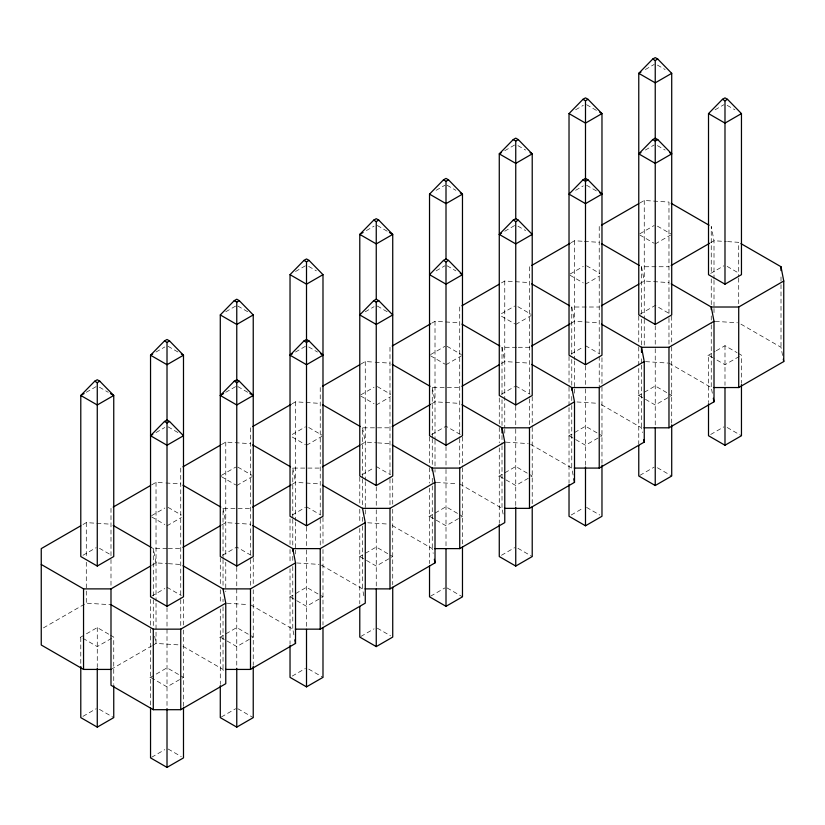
<?xml version="1.0" encoding="UTF-8"?>
<svg xmlns="http://www.w3.org/2000/svg" width="825" height="825" viewBox="0 0 825 825"><rect width="100%" height="100%" fill="white"/><g stroke="black" fill="none" stroke-linecap="round" stroke-linejoin="round"><path stroke-width="0.62" stroke-dasharray="4.12 3.09" d="M86.285 392.298L96.164 386.595M156.028 352.028L164.814 346.964M225.772 311.767L235.661 306.054M295.525 271.497L305.405 265.794M366.372 230.598L374.055 226.153M436.116 190.328L444.902 185.254M504.766 150.697L514.645 144.983M575.613 109.787L583.296 105.352M645.356 69.527L654.143 64.453M156.028 432.568L164.814 427.494M225.772 392.298L235.661 386.595M295.525 352.028L305.405 346.325M365.269 311.767L374.055 306.694M436.116 270.858L444.902 265.794M504.766 231.227L514.645 225.524M575.613 190.328L583.296 185.883M645.356 150.057L654.143 144.983M715.1 109.787L723.886 104.713M82.985 524.525L86.285 522.617L110.993 524.205M151.635 484.883L156.028 482.347L164.68 482.903M221.378 444.623L225.772 442.087L250.491 443.664M292.225 403.714L295.525 401.816L320.234 403.404M360.876 364.083L365.269 361.546L373.921 362.103M431.722 323.183L435.012 321.276L459.731 322.864M501.466 282.913L504.766 281.016L529.475 282.593M571.22 242.643L574.509 240.745L583.162 241.302M639.86 203.012L644.253 200.475L668.972 202.063L668.972 317.109M82.985 555.277L96.164 547.666M151.635 515.646L164.814 508.035M221.378 475.375L235.661 467.136M292.225 434.476L305.405 426.865M360.876 394.835L374.055 387.234M430.619 354.575L444.902 346.325M501.466 313.665L514.645 306.065M570.116 274.034L583.296 266.423M639.86 233.764L654.143 225.524M167.011 525.793L181.294 517.543M236.765 485.523L252.141 476.644M306.508 445.252L321.884 436.373M376.252 404.982L390.534 396.743M446.005 364.722L461.381 355.843M515.749 324.452L531.125 315.573M585.492 284.182L599.775 275.942M655.236 243.911L670.622 235.032M43.447 627.887L86.285 603.158L110.993 604.746M151.635 565.424L156.028 562.887L167.155 563.599M221.378 525.154L225.772 522.617L250.491 524.205M292.225 484.254L295.525 482.347L320.234 483.935M360.876 444.623L365.269 442.087L376.396 442.798M431.722 403.714L435.012 401.816L459.731 403.404M501.466 363.454L504.766 361.546L529.475 363.134M571.22 323.183L574.509 321.276L599.228 322.864M639.86 283.552L644.253 281.016L668.972 282.593M710.707 242.643L714.007 240.745L726.361 241.539M80.211 637.416L97.267 627.567L109.354 634.549M151.635 596.176L164.814 588.565M222.482 555.277L236.765 547.037L252.141 555.916M292.225 515.006L305.405 507.396M361.979 474.746L374.055 467.765M431.722 434.476L446.005 426.226L460.278 434.476M501.466 394.206L514.645 386.595M571.22 353.935L583.296 346.964M639.86 314.304L655.236 305.425L669.518 313.675M710.707 273.405L723.886 265.794M111.55 638.354L97.267 646.594L80.788 637.086L80.788 665.208M110.993 669.426L151.635 645.965M152.738 645.325L156.028 643.428L179.51 644.933M82.985 716.347L96.164 708.737M149.964 677.686L167.011 667.837L183.49 677.346L167.011 686.864L150.542 677.356M219.708 637.416L236.765 627.567L253.234 637.086L236.765 646.594L220.285 637.086M289.451 597.145L306.508 587.297L322.988 596.815L306.508 606.323L290.029 596.815M359.205 556.875L376.252 547.037L392.731 556.545L376.252 566.063L359.782 556.545M428.948 516.615L446.005 506.767L462.474 516.275L446.005 525.793L429.526 516.275M498.692 476.345L515.749 466.496L532.218 476.015L515.749 485.523L499.269 476.015M568.446 436.074L585.492 426.226L601.972 435.744L585.492 445.252L569.023 435.744M638.189 395.804L655.236 385.966L671.715 395.474L655.236 404.993L638.767 395.474M707.933 355.544L715.1 351.398M716.203 350.769L724.989 345.696L737.065 352.667M739.262 356.472L724.989 364.722L714.007 358.38M151.635 757.257L164.814 749.647M221.378 716.987L235.661 708.737M292.225 676.087L305.405 668.477M360.876 636.446L374.055 628.836M430.619 596.176L444.902 587.936M501.466 555.277L514.645 547.666M571.22 515.006L583.296 508.035M639.86 475.375L654.143 467.136M710.707 434.476L723.886 426.865M641.51 314.047L641.51 266.743L668.972 266.743M571.766 354.307L571.766 307.013L599.228 307.013M502.012 394.577L502.012 347.284L516.997 347.284M518.244 347.284L529.475 347.284M432.269 437.405L432.269 387.544L459.731 387.544M362.526 477.675L362.526 427.814L376.252 427.814M377.499 427.814L389.988 427.814M292.782 517.935L292.782 468.084L320.234 468.084M223.028 558.205L223.028 508.355L250.491 508.355M167.011 548.615L153.285 548.615L151.057 547.336M168.259 548.615L180.747 548.615M727.598 241.612L738.715 242.333L738.715 276.849M584.399 241.374L599.228 242.333M715.244 321.358L737.478 322.781M645.49 361.628L667.734 363.052M375.158 362.185L389.988 363.134M576.984 401.971L597.991 403.322M506.003 442.159L528.237 443.592M377.623 442.87L389.988 443.664M436.25 482.429L457.256 483.78M165.918 482.986L180.747 483.935M367.744 522.782L388.75 524.123M296.763 562.97L318.997 564.393M168.382 563.681L180.747 564.475M227.009 603.23L248.016 604.581M657.432 65.082L665.125 69.527M727.186 105.352L734.869 109.787M586.596 104.713L596.475 110.426M657.432 145.623L665.125 150.057M517.945 145.623L525.628 150.057M586.596 185.254L596.475 190.957M657.432 226.153L670.622 233.764M727.186 266.423L739.262 273.405M639.86 235.032L654.143 243.282M740.943 324.153L781.007 347.284L782.605 355.606M447.098 185.254L455.885 190.328M517.945 226.153L525.628 230.598M586.596 265.794L599.775 273.405M738.169 353.306L741.458 355.204L741.458 383.326M570.116 275.302L583.296 282.913M712.903 357.741L708.51 355.204L708.51 402.507M668.972 363.134L711.253 387.544L712.635 394.68M377.355 225.524L387.234 231.227M447.098 265.794L455.885 270.858M517.945 306.694L531.125 314.304M585.492 345.696L599.775 353.935M727.186 427.505L741.458 435.744M501.466 316.202L514.645 323.812M601.446 404.683L641.51 427.814L642.428 432.568M308.705 266.423L316.387 270.858M377.355 306.054L387.234 311.767M447.098 346.325L461.381 354.575M515.749 385.966L530.021 394.206M657.432 467.765L671.715 476.015M430.619 355.843L444.902 364.083M530.588 444.314L571.766 468.084L573.365 476.407M237.858 306.054L247.748 311.767M308.705 346.964L317.491 352.028M377.355 386.595L390.534 394.206M586.596 507.406L599.775 515.006M360.876 396.103L374.055 403.714M459.731 483.935L502.012 508.355L503.157 514.295M168.114 346.325L177.994 352.028M237.858 386.595L247.748 392.298M308.705 427.494L321.884 435.105M376.252 466.496L390.534 474.746M517.945 548.305L532.218 556.545M292.225 437.013L305.405 444.623M392.205 525.494L432.269 548.615L433.187 553.379M99.464 387.224L108.25 392.298M168.114 426.865L177.994 432.568M237.858 467.136L252.141 475.375M306.508 506.767L320.791 515.006M447.098 587.936L462.474 596.815M221.378 476.644L235.661 484.883M321.348 565.115L362.526 588.885L364.124 597.207M168.114 507.396L181.294 515.006M377.355 628.207L390.534 635.817M151.635 516.914L164.814 524.525M250.491 604.746L292.782 629.155L293.917 635.095M99.464 548.305L111.55 555.277M167.011 587.297L181.294 595.547M308.705 669.106L322.988 677.356M182.964 646.295L223.028 669.426L223.719 672.994M110.447 635.178L113.747 637.086L113.747 684.379M237.858 708.737L253.234 717.616M99.464 709.376L113.747 717.616M168.114 749.007L181.294 756.618M641.51 266.743L644.253 281.016M571.766 307.013L574.509 321.276M502.012 347.284L504.766 361.546M432.269 387.544L435.012 401.816M362.526 427.814L365.269 442.087M292.782 468.084L295.525 482.347M223.028 508.355L225.772 522.617M156.028 562.887L153.285 548.615L153.285 598.476M154.657 636.292L156.028 643.428L156.028 602.518M781.007 276.973L781.007 283.367M781.007 284.635L781.007 347.284M738.715 278.118L738.715 303.693M724.989 345.696L724.989 385.327M714.007 279.097L714.007 240.745L711.253 226.473L711.253 273.776M714.007 280.376L714.007 307.22M714.007 308.498L714.007 313.613M711.253 278.891L711.253 307.013M711.253 315.954L711.253 323.627M711.253 324.906L711.253 387.544M671.715 316.212L671.715 345.623M671.715 346.902L671.715 423.596M668.972 318.388L668.972 347.284M655.236 325.731L655.236 347.614M655.236 348.738L655.236 425.597M644.253 200.475L644.253 318.079M644.253 319.358L644.253 347.49M641.51 319.151L641.51 347.284M641.51 358.782L641.51 363.897M641.51 365.176L641.51 427.814M638.767 316.212L638.767 345.623M638.767 346.902L638.767 444.056M601.972 357.761L601.972 385.883M601.972 387.162L601.972 463.867M599.228 226.473L599.228 387.544M585.492 366.001L585.492 387.884M585.492 389.008L585.492 465.857M574.509 240.745L574.509 359.628M574.509 360.907L574.509 387.75M574.509 389.029L574.509 395.423M571.766 359.422L571.766 387.544M571.766 396.495L571.766 404.168M571.766 405.446L571.766 468.084M569.023 356.483L569.023 385.883M569.023 387.162L569.023 406.343M569.023 407.622L569.023 483.037M532.218 396.753L532.218 426.154M532.218 427.433L532.218 504.137M529.475 266.743L529.475 397.65M529.475 398.929L529.475 427.814M515.749 406.261L515.749 428.144M515.749 429.278L515.749 506.127M504.766 281.016L504.766 428.02M504.766 429.299L504.766 433.135M502.012 399.692L502.012 427.814M502.012 435.487L502.012 444.438M502.012 445.717L502.012 508.355M499.269 398.032L499.269 426.154M499.269 427.433L499.269 442.778M499.269 447.892L499.269 523.308M462.474 437.023L462.474 466.424M462.474 467.703L462.474 544.407M459.731 307.013L459.731 437.92M459.731 438.683L459.731 468.084M446.005 446.531L446.005 468.414M446.005 469.538L446.005 546.398M435.012 321.276L435.012 438.89M435.012 440.168L435.012 468.291M435.012 469.569L435.012 472.127M432.269 438.683L432.269 468.084M432.269 478.314L432.269 484.698M432.269 485.977L432.269 548.615M429.526 437.023L429.526 466.424M429.526 467.703L429.526 483.037M429.526 488.153L429.526 563.578M392.731 478.572L392.731 504.137M392.731 509.252L392.731 584.667M389.988 347.284L389.988 478.18M389.988 478.954L389.988 508.355M376.252 486.802L376.252 508.685M376.252 509.809L376.252 587.947M365.269 361.546L365.269 480.439M365.269 481.707L365.269 508.561M365.269 509.84L365.269 516.223M362.526 478.954L362.526 508.355M362.526 517.296L362.526 524.968M362.526 526.247L362.526 588.885M359.782 477.293L359.782 504.137M359.782 509.252L359.782 523.308M359.782 528.423L359.782 603.848M322.988 517.553L322.988 544.407M322.988 549.512L322.988 624.938M320.234 387.544L320.234 518.451M320.234 519.214L320.234 548.615M306.508 527.072L306.508 548.955M306.508 550.079L306.508 628.207M295.525 401.816L295.525 520.699M295.525 521.978L295.525 548.821M295.525 550.1L295.525 553.936M292.782 519.214L292.782 548.615M292.782 556.287L292.782 561.402M292.782 566.517L292.782 629.155M290.029 518.832L290.029 544.407M290.029 549.512L290.029 563.578M290.029 568.693L290.029 644.108M253.234 557.824L253.234 584.667M253.234 589.782L253.234 665.208M250.491 427.814L250.491 558.721M250.491 559.484L250.491 588.885M236.765 567.332L236.765 667.198M225.772 442.087L225.772 557.133M225.772 562.248L225.772 591.649M223.028 559.484L223.028 588.885M223.028 599.115L223.028 601.673M223.028 606.788L223.028 669.426M220.285 557.824L220.285 584.667M220.285 589.782L220.285 603.848M220.285 608.963L220.285 684.379M183.49 599.373L183.49 624.938M183.49 630.053L183.49 706.757M180.747 468.084L180.747 598.991M180.747 599.754L180.747 629.155M167.011 607.602L167.011 707.468M156.028 482.347L156.028 601.239M153.285 599.754L153.285 629.155M150.542 599.373L150.542 627.495M150.542 628.774L150.542 706.757M110.993 508.355L110.993 558.721M110.993 559.484L110.993 588.885M97.267 627.567L97.267 667.198M86.285 522.617L86.285 557.133M86.285 562.248L86.285 603.158"/><path stroke-width="1.24" d="M94.741 381.202L80.788 395.474L80.788 556.545L97.267 566.053L113.747 556.545L113.747 395.474L99.794 381.202L97.267 379.748L94.741 381.202L97.267 382.666L99.794 381.202M164.484 340.931L150.542 355.204L150.542 596.815L167.011 606.323L183.49 596.815L183.49 355.204L169.537 340.931L167.011 339.477L164.484 340.931L167.011 342.396L169.537 340.931M220.285 314.933L234.238 300.671L236.765 299.207L239.291 300.671L253.234 314.933L253.234 556.545L236.765 566.053L220.285 556.545L220.285 314.933L236.765 324.452L253.234 314.933M290.029 274.663L303.982 260.401L306.508 258.937L309.035 260.401L322.988 274.663L322.988 516.275L306.508 525.793L290.029 516.275L290.029 274.663L306.508 284.182L322.988 274.663M150.542 435.734L164.484 421.472L167.011 420.007L169.537 421.472L183.49 435.734L167.011 445.252L150.542 435.734L152.738 434.466M373.725 220.131L359.782 234.403L359.782 476.004L376.252 485.523L392.731 476.004L392.731 234.403L378.778 220.131L376.252 218.677L373.725 220.131L376.252 221.585L378.778 220.131M220.285 395.474L234.238 381.202L236.765 379.748L239.291 381.202L253.234 395.474L236.765 404.982L220.285 395.474L223.575 393.566M429.526 194.133L443.479 179.86L446.005 178.406L448.522 179.86L462.474 194.133L462.474 435.744L446.005 445.252L429.526 435.744L429.526 194.133L446.005 203.641L462.474 194.133L460.278 192.864M290.029 355.204L303.982 340.931L306.508 339.477L309.035 340.931L322.988 355.204L306.508 364.712L290.029 355.204L292.225 353.935M513.222 139.6L499.269 153.862L499.269 395.474L515.749 404.982L532.218 395.474L532.218 153.862L518.275 139.6L515.749 138.136L513.222 139.6L515.749 141.054L518.275 139.6M373.725 300.671L359.782 314.933L376.252 324.452L392.731 314.933L378.778 300.671L376.252 299.207L373.725 300.671L376.252 302.125L378.778 300.671M569.023 113.592L582.966 99.33L585.492 97.866L588.019 99.33L601.972 113.592L601.972 355.204L585.492 364.722L569.023 355.204L569.023 113.592L585.492 123.111L601.972 113.592L599.775 112.324M443.479 260.401L429.526 274.663L446.005 284.182L462.474 274.663L448.522 260.401L446.005 258.937L443.479 260.401L446.005 261.855L448.522 260.401M652.709 59.06L638.767 73.332L638.767 314.933L655.236 324.452L671.715 314.933L671.715 73.332L657.762 59.06L655.236 57.606L652.709 59.06L655.236 60.514L657.762 59.06M499.269 234.403L513.222 220.131L515.749 218.677L518.275 220.131L532.218 234.403L515.749 243.911L499.269 234.403L501.466 233.135M582.966 179.86L569.023 194.133L585.492 203.641L601.972 194.133L588.019 179.86L585.492 178.406L582.966 179.86L585.492 181.325L588.019 179.86M638.767 153.862L652.709 139.6L655.236 138.136L657.762 139.6L671.715 153.862L655.236 163.381L638.767 153.862L640.963 152.594M708.51 113.592L722.463 99.33L724.989 97.866L727.516 99.33L741.458 113.592L741.458 274.673L724.989 284.182L708.51 274.673L708.51 113.592L724.989 123.111L741.458 113.592M234.238 300.671L236.765 302.125L239.291 300.671M303.982 260.401L306.508 261.855L309.035 260.401M443.479 179.86L446.005 181.325L448.522 179.86M582.966 99.33L585.492 100.784L588.019 99.33M84.088 393.566L80.788 395.474L97.267 404.982L113.747 395.474L110.447 393.566M152.738 353.935L150.542 355.204L167.011 364.712L183.49 355.204L181.294 353.935M363.072 232.495L359.782 234.403L376.252 243.911L392.731 234.403L389.431 232.495M501.466 152.594L499.269 153.862L515.749 163.381L532.218 153.862L530.021 152.594M640.963 72.064L638.767 73.332L655.236 82.84L671.715 73.332M164.484 421.472L167.011 422.926L169.537 421.472M234.238 381.202L236.765 382.666L239.291 381.202M303.982 340.931L306.508 342.396L309.035 340.931M513.222 220.131L515.749 221.585L518.275 220.131M652.709 139.6L655.236 141.054L657.762 139.6M722.463 99.33L724.989 100.784L727.516 99.33M80.788 525.793L41.25 548.615L41.25 645.006L83.542 669.426L110.993 669.426M113.19 507.086L150.542 485.523M182.944 466.816L220.285 445.252M252.687 426.546L291.132 404.353M322.431 386.275L359.782 364.722M392.184 346.015L430.619 323.812M461.928 305.745L499.269 284.182M531.671 265.475L570.116 243.282M601.425 225.204L638.767 203.651M41.25 564.475L83.542 588.885L110.993 588.885L150.542 566.053M182.944 547.346L220.285 525.793M252.687 507.086L291.132 484.883M322.431 466.816L359.782 445.252M392.184 426.546L430.619 404.353M461.928 386.275L499.269 364.722M531.671 346.015L570.116 323.812M601.425 305.745L638.767 284.182M671.168 265.475L709.613 243.282M110.993 604.735L153.285 629.155L180.747 629.155L225.772 603.158L223.028 588.885L182.964 565.754M223.028 588.885L250.491 588.885L295.525 562.887L292.782 548.615L252.718 525.484M292.782 551.172L292.782 548.615L320.234 548.615L365.269 522.617L362.526 508.355L322.462 485.224M362.526 508.355L389.988 508.355L435.012 482.347L432.269 468.084L392.205 444.953M432.269 470.642L432.269 468.084L459.731 468.084L504.766 442.087L502.012 427.814L461.959 404.683M502.012 432.929L502.012 427.814L529.475 427.814L574.509 401.816L571.766 387.544L531.702 364.413M571.766 390.101L571.766 387.544L599.228 387.544L644.253 361.546L641.51 347.284L601.446 324.153M641.51 352.388L641.51 347.284L668.972 347.284L714.007 321.276L711.253 307.013L671.199 283.882M711.253 309.571L711.253 307.013L738.715 307.013L783.75 281.016L781.007 266.743L740.943 243.612M80.788 666.487L80.788 717.616L97.267 727.134L113.747 717.616L113.747 685.658M110.993 588.885L110.993 685.276L153.285 709.696L180.747 709.696L225.772 683.688L225.772 603.158M225.524 669.426L250.491 669.426L295.525 643.428L295.525 562.887M295.278 629.155L320.234 629.155L365.269 603.158L365.269 522.617M365.021 588.885L389.988 588.885L435.012 562.887L435.012 482.347M434.765 548.615L459.731 548.615L504.766 522.617L504.766 442.087M504.518 508.355L529.475 508.355L574.509 482.357L574.509 401.816M574.262 468.084L599.228 468.084L644.253 442.087L644.253 361.546M644.005 427.814L668.972 427.814L714.007 401.816L714.007 321.276M713.749 387.544L738.715 387.544L783.75 361.546L783.75 281.016M150.542 708.025L150.542 757.886L167.011 767.394L183.49 757.886L183.49 708.025M220.285 685.658L220.285 717.616L236.765 727.134L253.234 717.616L253.234 666.487M290.029 645.387L290.029 677.356L306.508 686.864L322.988 677.356L322.988 627.495M359.782 606.406L359.782 637.086L376.252 646.594L392.731 637.086L392.731 587.225M429.526 566.136L429.526 596.815L446.005 606.323L462.474 596.815L462.474 546.954M499.269 524.587L499.269 556.545L515.749 566.063L532.218 556.545L532.218 506.694M569.023 484.316L569.023 516.275L585.492 525.793L601.972 516.275L601.972 465.145M638.767 445.335L638.767 476.015L655.236 485.523L671.715 476.015L671.715 424.875M708.51 403.786L708.51 435.744L724.989 445.252L741.458 435.744L741.458 384.605M669.518 152.594L671.715 153.862M671.199 203.342L709.036 225.194M599.775 192.864L601.972 194.133M601.446 243.612L639.282 265.454M531.702 283.882L569.539 305.724M460.278 273.395L462.474 274.663M461.959 324.153L499.795 345.995M392.205 364.413L430.042 386.265M320.791 353.935L322.988 355.204M322.462 404.683L360.298 426.525M249.944 393.566L253.234 395.474M252.718 444.953L290.555 466.795M182.964 485.224L220.801 507.066M113.221 525.484L151.057 547.336M783.296 359.174L783.75 361.546M713.316 398.248L714.007 401.816M643.799 439.704L644.253 442.087M573.818 478.789L574.509 482.357M434.332 559.319L435.012 562.887M294.834 639.86L295.525 643.428M781.007 266.743L781.007 270.579M738.715 307.013L738.715 387.544M724.989 100.784L724.989 284.182M724.989 387.729L724.989 445.252M668.972 347.284L668.972 427.814M655.236 60.514L655.236 139.538M655.236 141.054L655.236 324.452M655.236 428L655.236 485.523M599.228 387.544L599.228 468.084M585.492 100.784L585.492 179.809M585.492 181.325L585.492 364.722M585.492 466.991L585.492 525.793M529.475 427.814L529.475 508.355M515.749 141.054L515.749 218.79M515.749 221.585L515.749 404.982M515.749 507.251L515.749 566.063M459.731 468.084L459.731 548.615M446.005 181.325L446.005 259.05M446.005 261.855L446.005 445.252M446.005 548.8L446.005 606.323M389.988 508.355L389.988 588.885M376.252 221.585L376.252 299.32M376.252 302.125L376.252 485.523M376.252 589.071L376.252 646.594M320.234 548.615L320.234 629.155M306.508 261.855L306.508 340.88M306.508 342.396L306.508 525.793M306.508 629.341L306.508 686.864M250.491 588.885L250.491 669.426M236.765 302.125L236.765 381.15M236.765 382.666L236.765 566.053M236.765 668.322L236.765 727.134M180.747 629.155L180.747 709.696M167.011 342.396L167.011 421.41M167.011 422.926L167.011 606.323M167.011 708.592L167.011 767.394M153.285 629.155L153.285 709.696M97.267 382.666L97.267 566.053M97.267 668.322L97.267 727.134M83.542 588.885L83.542 669.426"/></g></svg>
